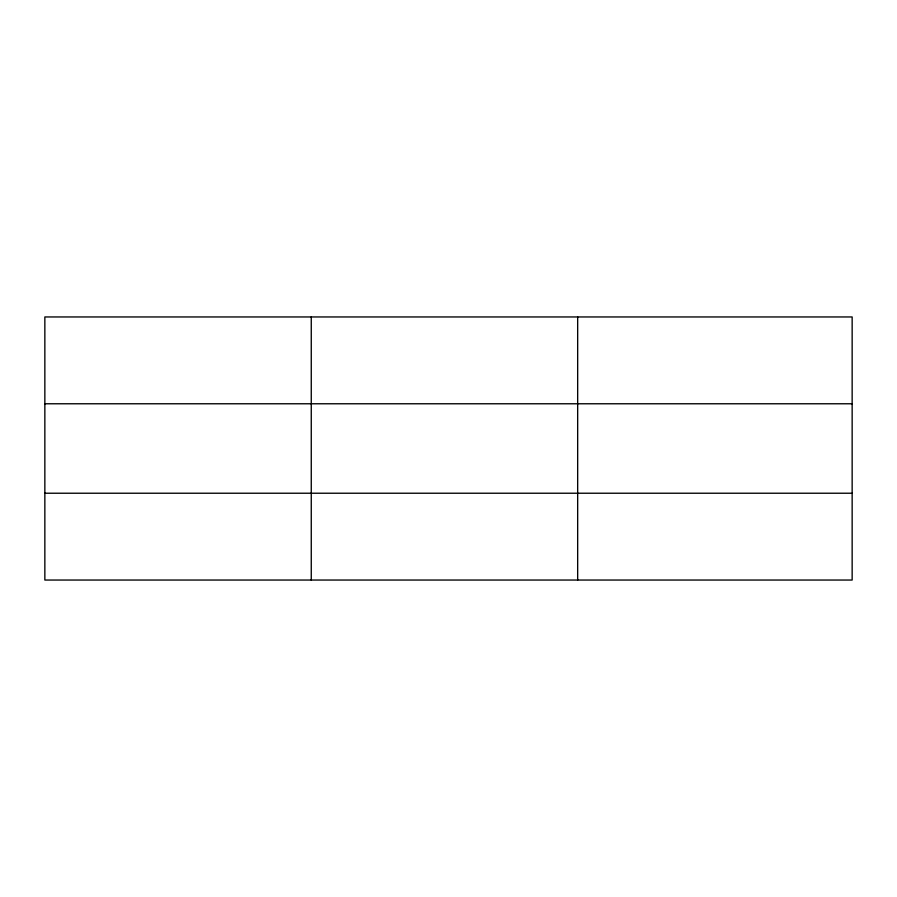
<?xml version="1.0" encoding="UTF-8"?>
<svg xmlns="http://www.w3.org/2000/svg" width="897" height="897" viewBox="0 0 897 897"><rect width="100%" height="100%" fill="white"/><g stroke="black" fill="none" stroke-linecap="round" stroke-linejoin="round"><path stroke-width="1.35" d="M311.259 580.045L311.259 316.955M577.668 580.045L577.668 316.955M852.15 493.227L852.15 580.045L44.85 580.045L44.85 316.955L852.15 316.955L852.15 493.227L44.85 493.227M44.85 403.773L852.15 403.773"/></g></svg>
